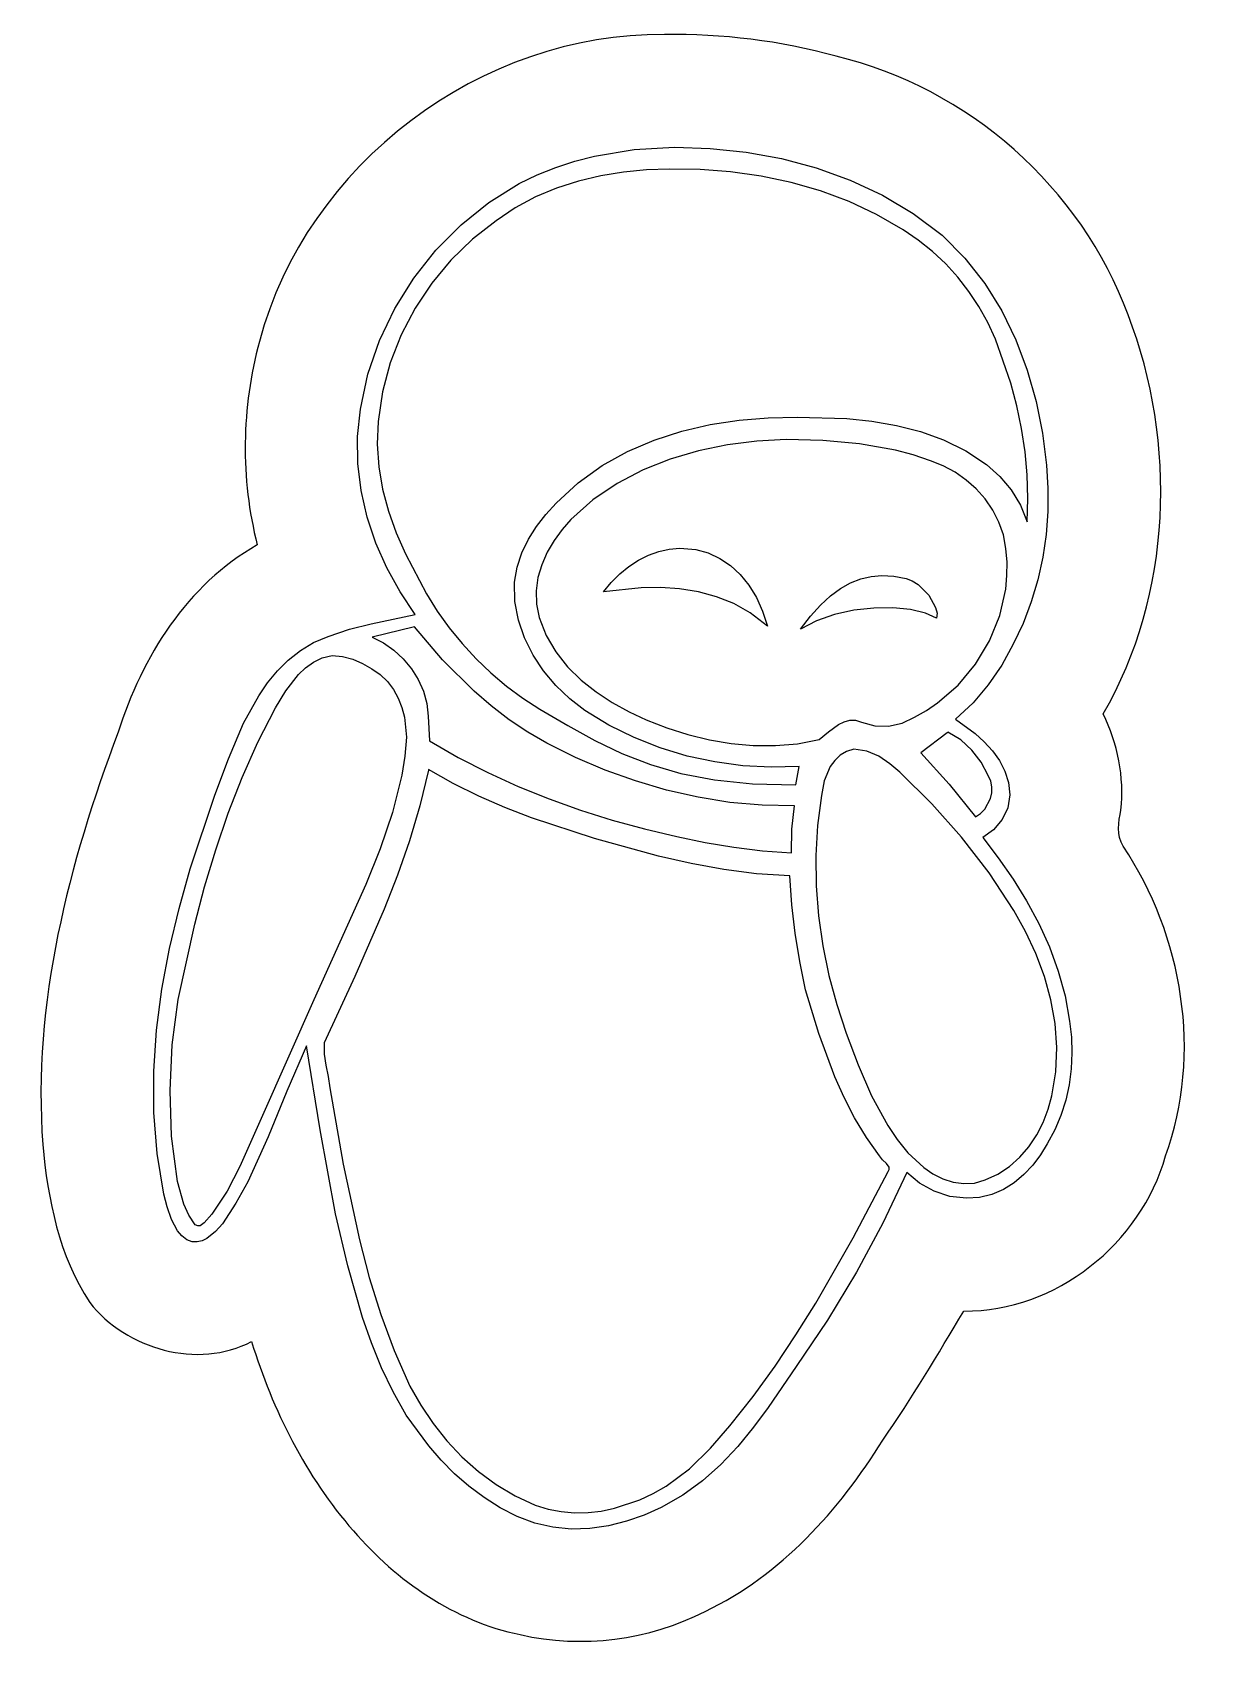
# Model space of a CAD drawing. Extents: x 6 to 595, y 13 to 827.
import ezdxf

# ---------------------------------------------------------------- set-up
doc = ezdxf.new("R2010")
doc.units = 0
doc.layers.add('Base', color=7, linetype='CONTINUOUS')
doc.layers.add('Medium_Features', color=7, linetype='CONTINUOUS')

msp = doc.modelspace()

# ---------------------------------------------------------------- linework, layer by layer
at = {"layer": 'Base', "color": 7}
msp.add_lwpolyline([(324.15, 826.26476), (324.15, 826.26476)], close=True, dxfattribs=at)
for points in [[(324.15, 826.26476), (231.951592, 827.397733), (143.592328, 760.817504), (120.075, 671.58976)], [(410.680512, 815.358604), (382.58276, 823.228686), (353.338864, 826.647539), (324.15, 826.26476)], [(557.953272, 684.910432), (534.331832, 749.129408), (477.246224, 799.582454), (410.680512, 815.358604)], [(545.325, 483.73976), (580.296672, 544.017856), (582.67772, 620.391888), (557.953272, 684.910432)], [(120.075, 671.58976), (110.9824, 638.260624), (110.409272, 602.43616), (118.975, 568.93976)], [(118.975, 568.93976), (83.611568, 549.083344), (60.783891, 512.533824), (48.840897, 474.540624)], [(554.323536, 435.286376), (556.00372, 451.888144), (552.791136, 468.908808), (545.325, 483.73976)], [(48.840897, 474.540624), (23.860492, 408.413888), (5.575236, 337.881168), (10.825, 266.61476)], [(555.45, 417.03976), (552.058952, 422.648936), (552.92696, 429.24636), (554.323536, 435.286376)], [(576.80464, 260.915552), (595.4936, 312.401144), (585.48468, 371.939792), (555.45, 417.03976)], [(10.825, 266.61476), (13.378582, 238.987608), (18.975674, 210.43948), (34.491153, 187.05828)], [(475.125, 182.73976), (521.517832, 182.415136), (564.33972, 216.687328), (576.80464, 260.915552)], [(34.491153, 187.05828), (53.023384, 163.46596), (88.83612, 153.132584), (116.125, 167.33976)], [(434.233184, 117.657032), (448.8688, 138.682728), (462.030264, 160.889128), (475.125, 182.73976)], [(116.125, 167.33976), (126.70628, 132.662048), (143.4864, 99.34372), (167.412984, 71.843904)], [(344.748192, 31.33184), (382.974032, 49.619632), (412.2582, 82.109496), (434.233184, 117.657032)], [(167.412984, 71.843904), (189.339304, 46.613144), (218.322056, 26.39584), (251.48224, 19.57216)], [(251.48224, 19.57216), (282.752264, 12.51072), (316.353048, 16.67904), (344.748192, 31.33184)]]:
    msp.add_open_spline(points, degree=3, dxfattribs=at)
at = {"layer": 'Medium_Features', "color": 7}
for points in [[(329.218056, 769.470136), (347.313129, 768.888869), (365.368319, 767.00044), (383.228381, 763.749951), (400.738064, 759.082502), (417.742121, 752.943195), (434.085305, 745.277131), (449.612365, 736.029411), (464.168056, 725.145136), (475.665574, 713.564325), (485.658026, 700.782561), (494.194728, 686.985078), (501.324996, 672.357112), (507.098147, 657.083899), (511.563496, 641.350675), (514.77036, 625.342675), (516.768056, 609.245136), (517.515766, 597.577865), (517.459065, 585.902941), (516.592898, 574.277551), (514.912206, 562.758881), (512.411933, 551.404118), (509.087022, 540.270449), (504.932415, 529.415059), (499.943056, 518.895136), (494.177531, 508.398158), (487.452506, 498.463796), (479.729007, 489.307605), (470.968056, 481.145136), (480.75877, 473.936511), (485.339491, 469.771622), (489.482832, 465.22314), (493.018076, 460.283657), (495.774506, 454.945767), (497.581405, 449.202062), (498.268056, 443.045136), (497.282295, 436.437094), (494.372331, 430.476053), (489.99773, 425.387054), (484.618056, 421.395136), (492.487456, 411.147215), (499.900278, 400.498933), (506.742617, 389.461935), (512.900564, 378.047866), (518.260213, 366.268371), (522.707656, 354.135094), (526.128986, 341.659681), (528.410296, 328.853776), (529.335908, 320.874782), (529.616035, 312.834007), (529.239543, 304.797132), (528.195295, 296.829841), (526.472157, 288.997814), (524.058995, 281.366733), (520.944673, 274.00228), (517.118056, 266.970136), (513.774586, 261.488901), (509.858039, 256.301809), (505.407147, 251.555982), (500.460639, 247.398544), (495.057246, 243.976617), (489.235697, 241.437325), (483.034724, 239.92779), (476.493056, 239.595136), (468.124123, 240.533191), (460.15457, 243.085405), (452.83551, 247.136235), (446.418056, 252.570136), (434.359688, 227.090877), (420.957014, 202.295878), (406.317251, 178.19063), (390.547616, 154.780624), (376.530497, 134.16567), (369.064994, 124.114532), (361.139659, 114.478699), (352.638092, 105.44148), (343.44389, 97.186183), (333.440652, 89.896117), (322.511976, 83.754592), (314.026046, 79.872434), (305.139725, 76.744471), (295.969611, 74.466333), (286.6323, 73.133653), (277.244391, 72.842062), (267.922483, 73.687191), (258.783172, 75.764672), (249.943056, 79.170136), (241.423583, 83.572154), (233.332053, 88.671978), (225.673795, 94.4039), (218.454135, 100.70221), (211.678403, 107.501198), (205.351927, 114.735155), (194.068056, 130.245136), (187.400492, 142.018228), (181.565533, 154.179236), (176.462544, 166.665276), (171.990893, 179.413463), (164.539073, 205.444741), (158.405008, 231.769992), (150.657128, 274.019995), (143.743056, 316.420136), (133.790023, 293.650906), (124.467878, 270.539042), (114.193446, 247.944783), (108.20438, 237.11058), (101.383552, 226.728368), (97.858022, 222.762881), (93.518037, 219.311252), (91.128433, 218.143022), (88.638185, 217.541123), (86.081618, 217.651509), (83.493056, 218.620136), (80.94065, 220.701108), (78.829604, 223.159441), (75.672065, 228.9059), (73.501383, 235.254933), (71.798504, 241.60196), (68.462175, 262.170351), (66.853599, 282.864879), (66.824038, 303.613597), (68.224752, 324.344555), (70.907003, 344.985805), (74.722053, 365.465399), (79.521162, 385.711388), (85.155592, 405.651824), (97.505777, 442.839777), (104.412643, 461.166494), (112.093056, 479.145136), (119.690203, 492.8938), (124.152908, 499.370657), (129.110377, 505.416361), (134.601619, 510.906287), (140.665641, 515.715809), (147.34145, 519.720301), (154.668056, 522.795136), (165.403483, 526.439067), (176.374199, 529.264239), (198.618056, 533.920136), (190.938015, 545.311977), (184.268235, 557.351674), (178.706343, 569.93668), (174.349969, 582.964446), (171.29674, 596.332425), (169.644283, 609.938069), (169.490227, 623.67883), (170.9322, 637.45216), (174.717029, 655.034723), (180.557694, 672.028915), (188.314354, 688.24736), (197.847164, 703.502679), (209.016282, 717.607493), (221.681866, 730.374426), (235.704071, 741.6161), (250.943056, 751.145136), (260.087088, 755.531396), (269.488083, 759.27575), (279.109038, 762.399774), (288.912947, 764.925045), (308.921615, 768.265635), (329.218056, 769.470136), (329.218056, 769.470136)], [(326.718056, 758.445136), (315.13427, 758.049853), (303.567544, 756.953716), (292.10346, 755.099336), (280.8276, 752.429322), (269.825547, 748.886285), (259.182884, 744.412835), (248.985193, 738.951582), (239.318056, 732.445136), (227.393179, 723.110544), (216.540565, 712.552058), (206.866478, 700.907549), (198.477176, 688.314888), (191.478922, 674.911945), (185.977976, 660.836592), (182.080601, 646.226698), (179.893056, 631.220136), (179.353399, 619.70144), (180.158333, 608.290259), (182.14825, 597.025372), (185.163544, 585.945559), (189.044608, 575.089598), (193.631835, 564.496268), (204.286352, 544.252616), (209.698186, 535.578638), (215.687927, 527.218669), (222.214093, 519.21689), (229.235204, 511.617484), (236.709778, 504.464631), (244.596335, 497.802511), (252.853393, 491.675307), (261.439472, 486.1272), (275.469942, 477.85155), (289.085877, 470.383236), (302.792043, 463.820676), (317.093203, 458.262287), (332.49412, 453.806486), (349.499559, 450.551691), (368.614283, 448.596318), (390.343056, 448.038784), (392.168056, 457.270136), (377.952319, 456.908864), (363.740031, 457.668873), (349.629486, 459.544256), (335.718972, 462.52911), (322.106781, 466.61753), (308.891204, 471.803611), (296.170532, 478.081448), (284.043056, 485.445136), (276.500289, 491.334873), (269.53174, 498.023641), (263.296143, 505.427675), (257.952229, 513.463213), (253.658731, 522.046491), (250.574381, 531.093747), (248.857912, 540.521216), (248.668056, 550.245136), (249.978382, 557.837051), (252.359901, 565.031884), (255.663042, 571.83826), (259.738233, 578.264803), (264.435902, 584.320137), (269.606476, 590.012888), (280.768056, 600.345136), (292.728082, 608.945073), (305.49876, 616.077564), (318.937617, 621.838621), (332.902179, 626.324257), (347.249973, 629.630484), (361.838525, 631.853314), (376.525361, 633.088759), (391.168008, 633.432832), (416.190345, 632.722016), (428.72502, 631.402072), (441.105685, 629.251209), (453.205081, 626.128506), (464.895948, 621.89304), (476.051027, 616.403891), (486.543056, 609.520136), (493.205045, 603.528624), (499.004462, 596.6632), (503.691926, 589.013744), (507.018056, 580.670136), (507.42794, 592.453537), (507.0689, 604.222628), (505.981344, 615.944833), (504.205679, 627.587578), (501.782314, 639.118287), (498.751656, 650.504385), (491.030096, 672.712448), (487.177727, 681.074037), (482.724845, 689.101235), (477.69086, 696.749593), (472.095184, 703.974664), (465.957226, 710.732), (459.296398, 716.977154), (452.132108, 722.665677), (444.483768, 727.753123), (431.159677, 735.569738), (417.238333, 742.131827), (402.818843, 747.498067), (388.000318, 751.727131), (372.881867, 754.877696), (357.562601, 757.008434), (342.141627, 758.178023), (326.718056, 758.445136), (326.718056, 758.445136)], [(385.575, 622.06476), (370.815368, 621.260959), (356.038035, 619.419459), (341.421978, 616.454741), (327.146173, 612.281289), (313.389596, 606.813583), (300.331224, 599.966105), (288.150033, 591.653337), (277.025, 581.78976), (272.581175, 576.73785), (268.570181, 571.201445), (265.124722, 565.261011), (262.377498, 558.997016), (260.461212, 552.489926), (259.508565, 545.820209), (259.652261, 539.068331), (261.025, 532.31476), (264.585912, 523.281287), (269.428299, 515.046141), (275.367007, 507.581012), (282.216883, 500.85759), (289.792774, 494.847564), (297.909526, 489.522624), (306.381986, 484.85446), (315.025, 480.81476), (325.371603, 476.739907), (336.00617, 473.329808), (346.86333, 470.656529), (357.87771, 468.792136), (368.983939, 467.808696), (380.116645, 467.778276), (391.210456, 468.772942), (402.2, 470.86476), (406.844069, 474.7703), (411.991472, 478.492047), (414.730777, 479.835217), (417.568139, 480.593901), (420.4943, 480.588586), (423.5, 479.63976), (430.23974, 477.764486), (437.186273, 477.576347), (443.964669, 479.063664), (450.2, 482.21476), (456.210474, 485.4957), (461.906536, 489.288431), (472.258187, 498.251339), (481.060479, 508.787628), (488.118939, 520.581439), (493.239094, 533.316915), (496.226471, 546.678199), (496.859595, 553.494814), (496.886598, 560.349433), (496.283169, 567.202576), (495.025, 574.01476), (492.81001, 580.498325), (489.742273, 586.55477), (485.90968, 592.137503), (481.400119, 597.199932), (476.301481, 601.695464), (470.701655, 605.577508), (464.688532, 608.799471), (458.35, 611.31476), (449.624351, 614.39925), (440.724426, 616.822805), (422.53817, 620.01427), (404.064079, 621.54348), (385.575, 622.06476), (385.575, 622.06476)], [(332.025, 567.38976), (339.95, 566.71476), (346.256493, 564.942576), (352.132947, 562.207389), (357.539881, 558.55146), (362.437818, 554.017047), (366.787278, 548.646411), (370.548781, 542.481811), (373.682848, 535.565508), (376.15, 527.93976), (367.35, 534.76476), (359.18981, 539.397561), (350.466877, 542.881281), (341.309117, 545.316132), (331.844448, 546.802326), (322.200785, 547.440074), (312.506045, 547.329588), (293.475, 545.26476), (297.366031, 550.055392), (301.631129, 554.338663), (306.215792, 558.078968), (311.065518, 561.240699), (316.125804, 563.78825), (321.342148, 565.686015), (326.660047, 566.898387), (332.025, 567.38976), (332.025, 567.38976)], [(433.725, 553.51476), (439.793104, 553.205949), (446, 552.08976), (449.09096, 550.914228), (452.118495, 548.978671), (457.443877, 543.585338), (460.897321, 537.425466), (461.584933, 534.531736), (461.4, 532.01476), (455.716849, 534.591393), (448.205365, 536.332324), (439.366593, 537.187759), (429.701579, 537.107906), (419.711368, 536.042972), (409.897004, 533.943165), (400.759533, 530.758692), (392.8, 526.43976), (397.802061, 533.06841), (402.811659, 538.677917), (407.841251, 543.314384), (412.903289, 547.023915), (418.010229, 549.852614), (423.174524, 551.846586), (428.40863, 553.051933), (433.725, 553.51476), (433.725, 553.51476)], [(198.158216, 527.601488), (176.868056, 522.545136), (182.559135, 519.560467), (187.829021, 515.850278), (192.580212, 511.491211), (196.715201, 506.559906), (200.136485, 501.133005), (202.746558, 495.287149), (204.447917, 489.098979), (205.143056, 482.645136), (205.718056, 470.245136), (220.297272, 461.872081), (235.238371, 454.204902), (250.505506, 447.224137), (266.06283, 440.910325), (281.874496, 435.244003), (297.904658, 430.20571), (314.117468, 425.775983), (330.47708, 421.93536), (344.783116, 418.956319), (359.182648, 416.540286), (373.67089, 414.786734), (388.243056, 413.795136), (388.452239, 425.665866), (389.693056, 437.420136), (373.404527, 437.694445), (357.19338, 439.154819), (341.120106, 441.732069), (325.245191, 445.357005), (309.629125, 449.960438), (294.332396, 455.473179), (279.415493, 461.826037), (264.938904, 468.949824), (255.264033, 474.528391), (245.921657, 480.84368), (236.935141, 487.777743), (228.32785, 495.212632), (212.344398, 511.113096), (198.158216, 527.601488), (198.158216, 527.601488)], [(156.643016, 513.145136), (156.667976, 513.145136), (161.978225, 512.771724), (167.126614, 511.408735), (172.039434, 509.251447), (176.642976, 506.495136), (176.667936, 506.470176), (180.901394, 503.603489), (184.533626, 500.130532), (187.57252, 496.149234), (190.025961, 491.757525), (191.901837, 487.053335), (193.208034, 482.134593), (194.142936, 472.045176), (194.142936, 472.020216), (193.338927, 462.388651), (191.847452, 452.867648), (187.173972, 434.139955), (180.866224, 415.802392), (173.667936, 397.820216), (173.667936, 397.795256), (147.397345, 339.657882), (121.517936, 281.295256), (121.517936, 281.270296), (110.170706, 255.586422), (103.814351, 243.163385), (96.092936, 231.570296), (96.117896, 231.545336), (92.242896, 227.120336), (90.092896, 225.770336), (88.957949, 225.715522), (87.667896, 226.245336), (84.378827, 231.098694), (81.969921, 236.547648), (78.667896, 248.070336), (78.667896, 248.095296), (75.799913, 270.911758), (74.986922, 293.929337), (76.114418, 316.948645), (79.067896, 339.770296), (87.446859, 377.778856), (92.418934, 396.616265), (98.013993, 415.266951), (104.307977, 433.674305), (111.376828, 451.781719), (119.296487, 469.532585), (128.142896, 486.870296), (128.117936, 486.870296), (133.417568, 495.461232), (139.667936, 503.570296), (143.270402, 507.03334), (147.263101, 509.889482), (151.701968, 511.979781), (156.642936, 513.145296), (156.643016, 513.145136)], [(466.693056, 474.220136), (453.468056, 464.120136), (467.783227, 448.29927), (481.018056, 431.870136), (483.570668, 433.596251), (485.710635, 435.765109), (488.572861, 441.048501), (489.205232, 443.97176), (489.245184, 446.95521), (488.647773, 449.903215), (487.368056, 452.720136), (483.868694, 459.487269), (479.223188, 465.557311), (473.587616, 470.677515), (467.118056, 474.595136), (466.693056, 474.220136), (466.693056, 474.220136)], [(419.643056, 465.945136), (415.905809, 464.833829), (412.704888, 462.916006), (410.014724, 460.337378), (407.809752, 457.243656), (404.753119, 450.093776), (403.330456, 442.632056), (401.348576, 427.511797), (400.463553, 412.315607), (400.633716, 397.101876), (401.817394, 381.928998), (403.972917, 366.855363), (407.058614, 351.939364), (411.032814, 337.239393), (415.853848, 322.81384), (421.842597, 306.850428), (428.649376, 291.165804), (436.805693, 276.225522), (441.556024, 269.179995), (446.843056, 262.495136), (454.898433, 255.016681), (459.553932, 251.913289), (464.519922, 249.435136), (469.715366, 247.733233), (475.059228, 246.958591), (480.47047, 247.262222), (485.868056, 248.795136), (492.315285, 251.693048), (498.148717, 255.550292), (503.353771, 260.230803), (507.915867, 265.598518), (511.820424, 271.517373), (515.052861, 277.851303), (517.598599, 284.464245), (519.443056, 291.220136), (521.521538, 303.353587), (522.053144, 315.527045), (521.171824, 327.655562), (519.011527, 339.654189), (515.706201, 351.437977), (511.389796, 362.921978), (506.196261, 374.021243), (500.259544, 384.650824), (487.827431, 403.626946), (473.971473, 421.563853), (458.909475, 438.48507), (442.85924, 454.41412), (437.743625, 458.636002), (432.222545, 462.414196), (426.215766, 465.075106), (419.643056, 465.945136), (419.643056, 465.945136)], [(205.193056, 455.420136), (200.912062, 437.478365), (195.670539, 419.834284), (189.621037, 402.448588), (182.916104, 385.281969), (168.150145, 351.448737), (152.593056, 318.020136), (152.609372, 312.278894), (153.564696, 306.641997), (154.770514, 301.010754), (155.538312, 295.286472), (162.308491, 256.808124), (170.419444, 218.546925), (175.38235, 199.673082), (181.166017, 181.063916), (187.9323, 162.789557), (195.843056, 144.920136), (201.321713, 135.261947), (207.54182, 126.019191), (214.479004, 117.291572), (222.108893, 109.178792), (230.407115, 101.780555), (239.349298, 95.196565), (248.911069, 89.526524), (259.068056, 84.870136), (265.568322, 82.849475), (272.205213, 81.583207), (278.922903, 81.031765), (285.665562, 81.155581), (292.377362, 81.915088), (299.002476, 83.27072), (311.769328, 87.612088), (318.566421, 90.716153), (324.994153, 94.401976), (336.838025, 103.237109), (347.493922, 113.553907), (357.154824, 124.788792), (368.90398, 139.624605), (379.988453, 154.940932), (390.487369, 170.668405), (400.479856, 186.737659), (419.262051, 219.624039), (436.968056, 253.045136), (437.477127, 254.168453), (437.395326, 255.206465), (436.042812, 257.119573), (434.07792, 258.970463), (432.668056, 260.945136), (425.975473, 270.29027), (420.020343, 280.106971), (414.723952, 290.319973), (410.007584, 300.854008), (402.000061, 322.584109), (395.368056, 344.695136), (392.360731, 358.895195), (390.073583, 373.198655), (388.433672, 387.594105), (387.368056, 402.070136), (370.648505, 403.230698), (354.062503, 405.354646), (337.606789, 408.317785), (321.278102, 411.995919), (288.98877, 421.000393), (257.168424, 431.374504), (243.772237, 436.595785), (230.620199, 442.374514), (217.767181, 448.764646), (205.268056, 455.820136), (205.193096, 455.420136), (205.193056, 455.420136)]]:
    msp.add_lwpolyline(points, dxfattribs=at)

doc.saveas('drawing.dxf')
